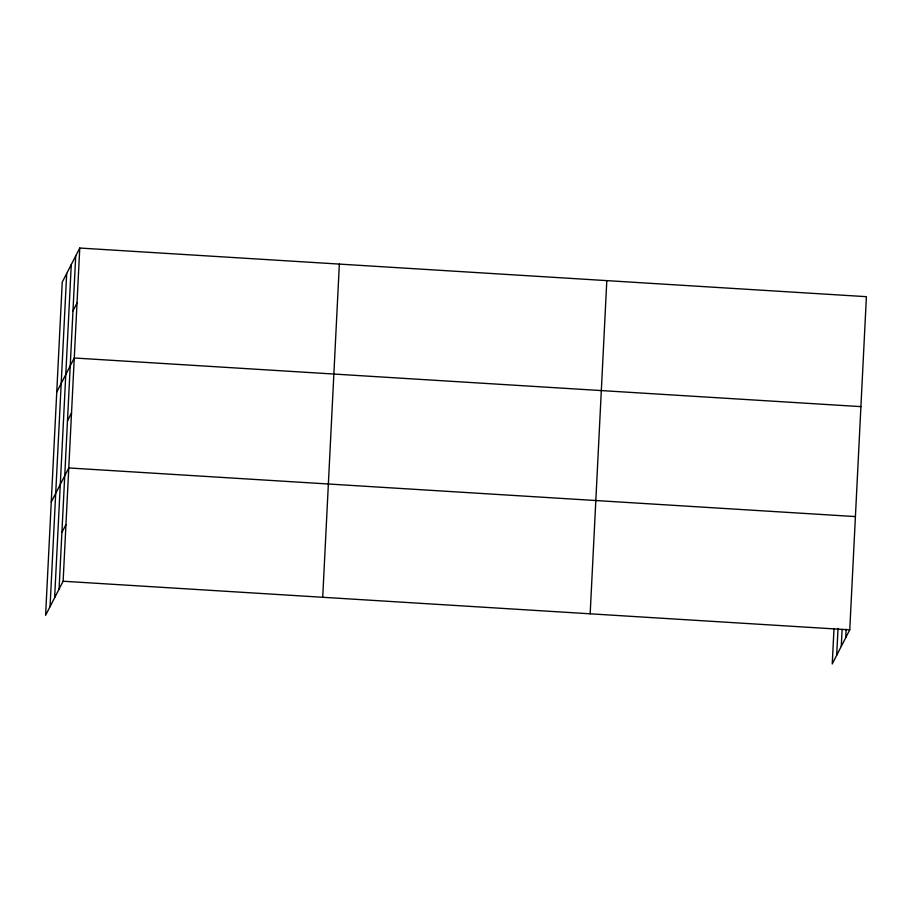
<?xml version="1.0" encoding="UTF-8"?>
<svg xmlns="http://www.w3.org/2000/svg" width="912" height="912" viewBox="0 0 912 912"><rect width="100%" height="100%" fill="white"/><g stroke="black" fill="none" stroke-linecap="round" stroke-linejoin="round"><path stroke-width="1.37" d="M50.046 606.674L66.69 273.486M54.629 597.759L71.273 264.571M59.075 589.106L75.719 255.919M79.766 248.041L62.244 282.139L45.6 615.326L63.122 581.229L79.766 248.041L866.4 296.674L849.756 629.861L832.234 663.959L834.001 628.55M322.711 597.28L339.355 264.092M590.167 613.81L606.811 280.622M836.68 655.295L838.025 628.391M841.263 646.38L842.118 629.394M845.709 637.727L846.142 629.234M72.971 310.889L77.018 303.023M56.749 392.092L74.271 357.994L860.905 406.627M67.477 420.842L71.524 412.976M51.254 502.045L68.776 467.947L855.422 516.58M61.902 532.46L65.949 524.594M63.122 581.229L849.756 629.861"/></g></svg>
